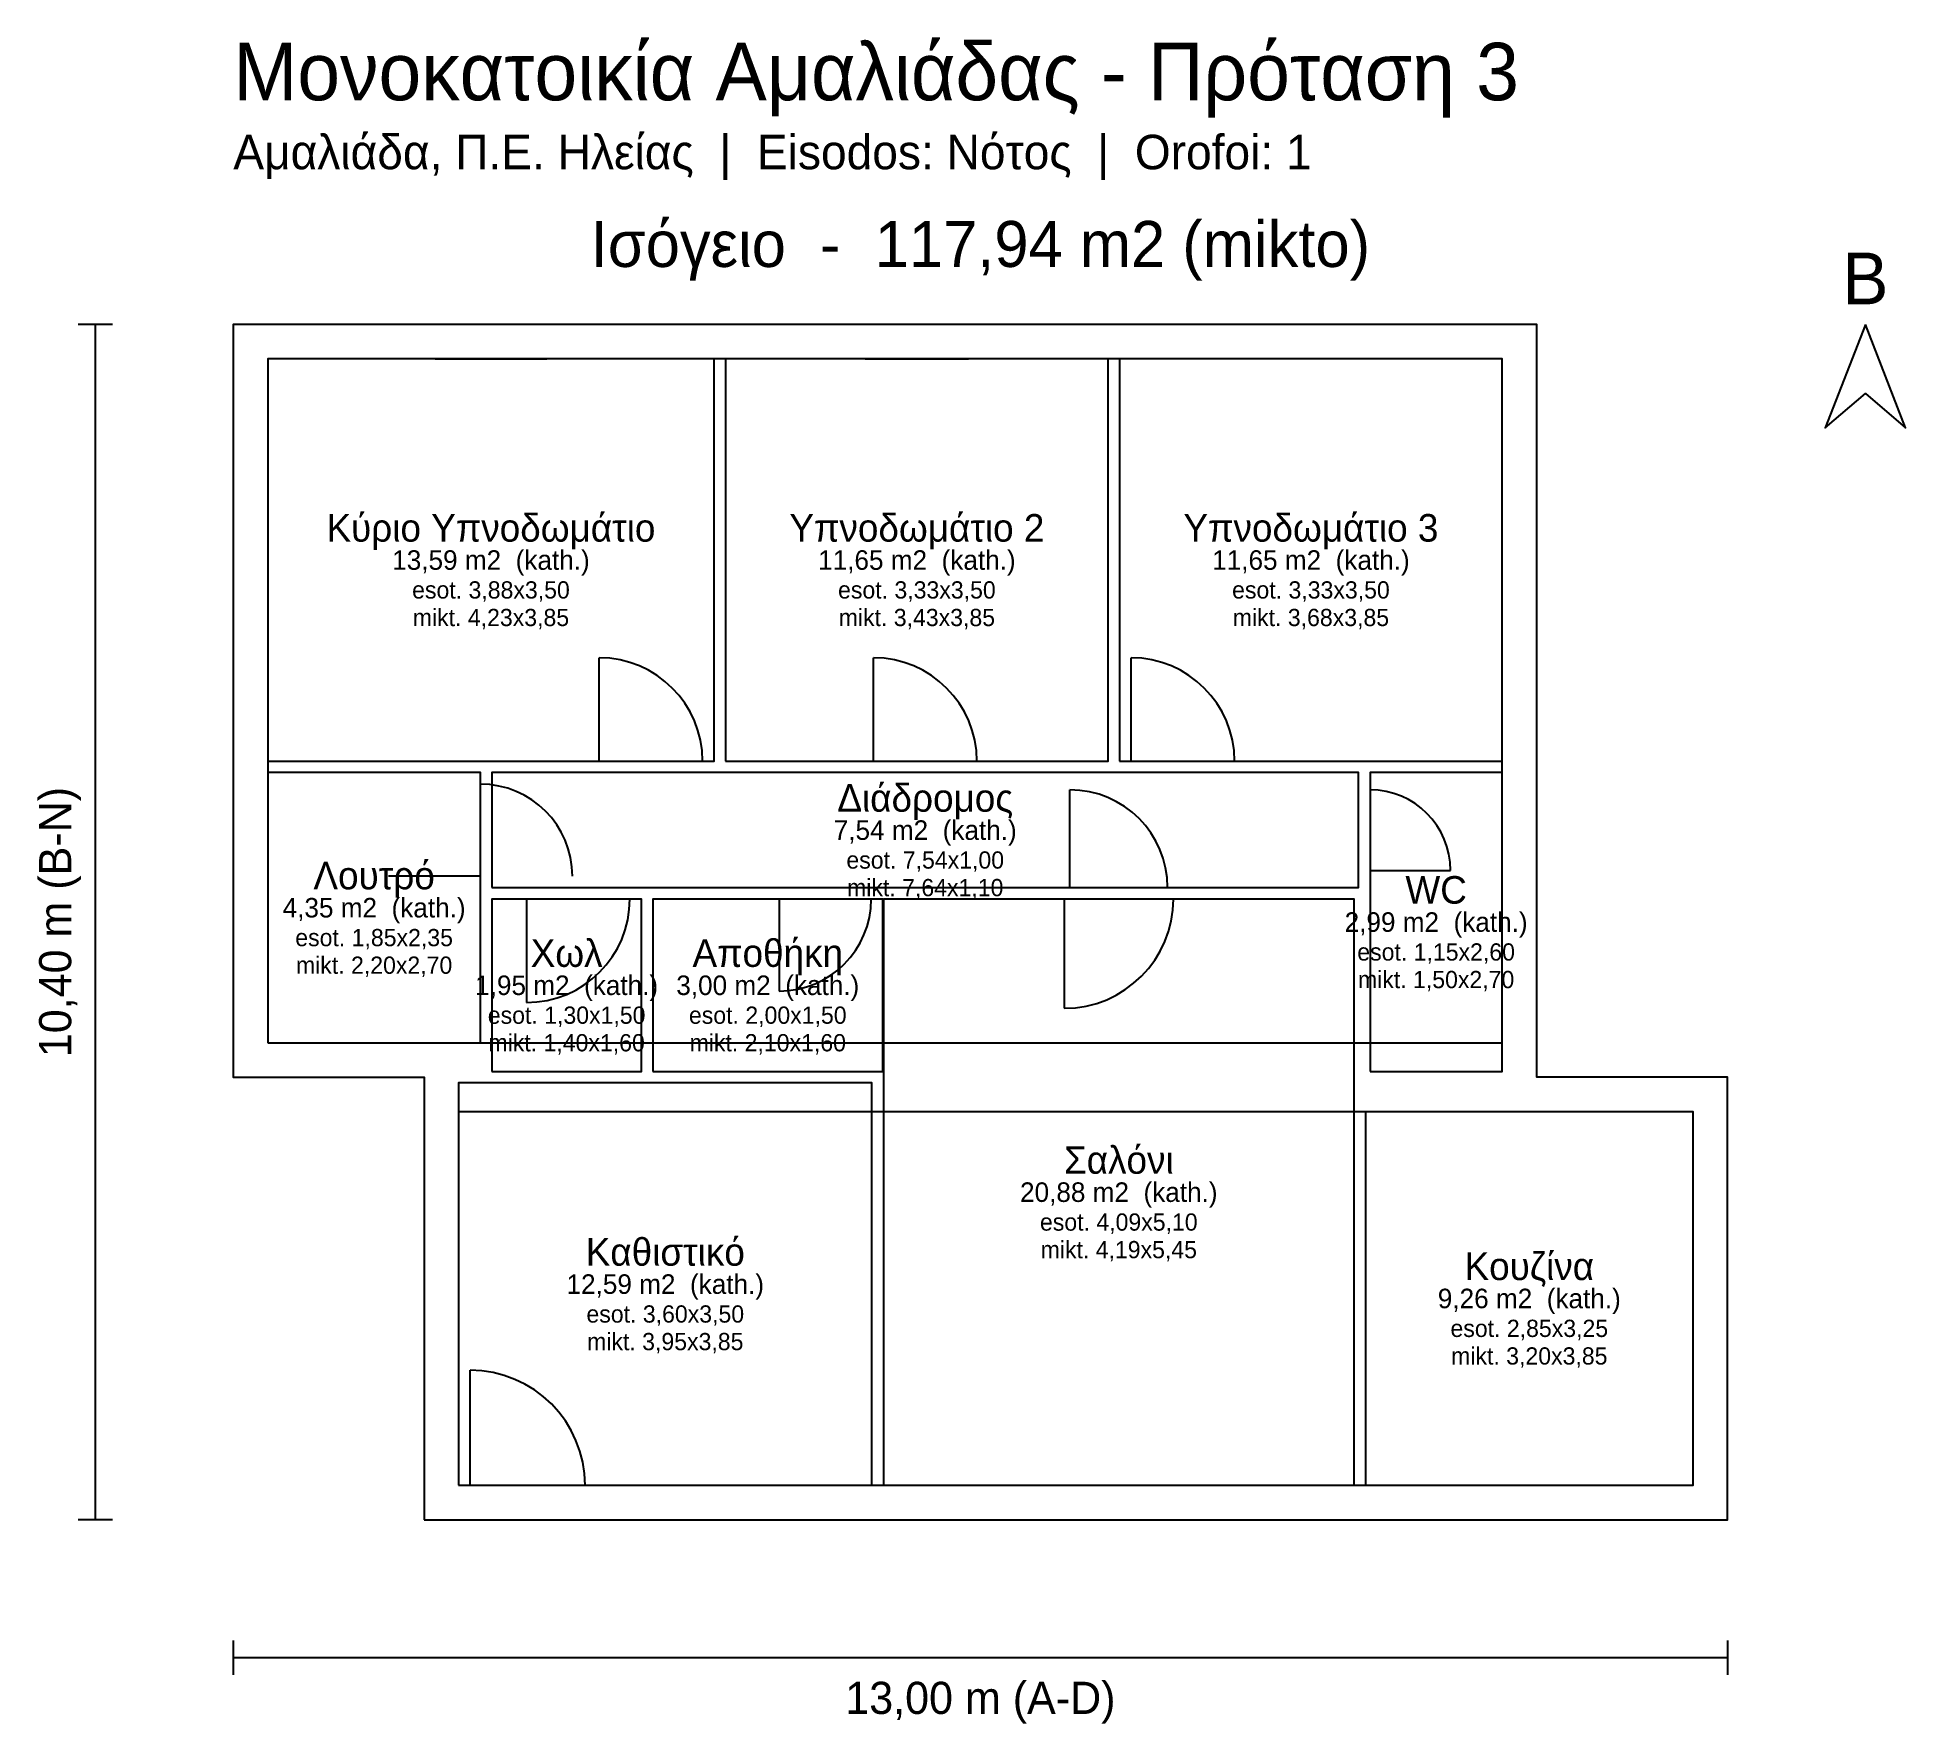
# Model space of a CAD drawing. Header units: metres. Extents: x -1.7 to 14.6, y -1.8 to 12.9.
import ezdxf
from ezdxf.enums import TextEntityAlignment as Align

# ---------------------------------------------------------------- set-up
doc = ezdxf.new("R2010")
doc.units = ezdxf.units.M
for name, color, linetype in [('DIMS', 4, 'CONTINUOUS'), ('NORTH', 2, 'CONTINUOUS'), ('OPENINGS', 1, 'CONTINUOUS'), ('OUTLINE', 7, 'CONTINUOUS'), ('ROOMS', 3, 'CONTINUOUS'), ('TEXT', 7, 'CONTINUOUS'), ('TITLE', 5, 'CONTINUOUS'), ('WALLS', 8, 'CONTINUOUS')]:
    doc.layers.add(name, color=color, linetype=linetype)

msp = doc.modelspace()

# ---------------------------------------------------------------- linework, layer by layer
at = {"layer": 'DIMS'}
for p, q in [((-1.05, 10.4), (-1.35, 10.4)), ((-1.2, 0), (-1.2, 10.4)), ((-1.05, 0), (-1.35, 0)), ((0, -1.05), (0, -1.35)), ((13, -1.05), (13, -1.35)), ((0, -1.2), (13, -1.2))]:
    msp.add_line(p, q, dxfattribs=at)
at = {"layer": 'NORTH'}
msp.add_lwpolyline([(14.2, 10.4), (13.85, 9.5), (14.2, 9.8), (14.55, 9.5)], close=True, dxfattribs=at)
at = {"layer": 'OPENINGS'}
for p, q in [((1.7562, 10.1), (2.727, 10.1)), ((5.4974, 10.1), (6.3974, 10.1)), ((11.04, 7.9), (11.04, 8.8)), ((3.1832, 6.6), (3.1832, 7.5)), ((5.57, 6.6), (5.57, 7.5)), ((7.8116, 6.6), (7.8116, 7.5)), ((7.2791, 5.5), (7.2791, 6.35)), ((2.15, 5.6), (1.35, 5.6)), ((9.89, 5.65), (10.59, 5.65)), ((11.04, 4.75), (11.04, 5.65)), ((2.55, 5.4), (2.55, 4.5)), ((4.75, 5.4), (4.75, 4.6)), ((7.2291, 5.4), (7.2291, 4.45)), ((0.775, 4.15), (1.675, 4.15)), ((2.06, 0.3), (2.06, 1.3)), ((3.3083, 0.3), (4.2083, 0.3)), ((6.9582, 0.3), (8.4499, 0.3)), ((10.8258, 0.3), (11.7258, 0.3))]:
    msp.add_line(p, q, dxfattribs=at)
for centre, radius, start, end in [((3.1832, 6.6), 0.9, 0, 90), ((5.57, 6.6), 0.9, 0, 90), ((7.8116, 6.6), 0.9, 0, 90), ((2.15, 5.6), 0.8, 0, 90), ((7.2791, 5.5), 0.85, 0, 90), ((9.89, 5.65), 0.7, 0, 90), ((2.55, 5.4), 0.9, 270, 360), ((4.75, 5.4), 0.8, 270, 360), ((7.2291, 5.4), 0.95, 270, 360), ((2.06, 0.3), 1, 0, 90)]:
    msp.add_arc(centre, radius, start, end, dxfattribs=at)
at = {"layer": 'OUTLINE'}
msp.add_lwpolyline([(1.66, 0), (13, 0), (13, 3.85), (11.34, 3.85), (11.34, 10.4), (0, 10.4), (0, 3.85), (1.66, 3.85)], close=True, dxfattribs=at)
at = {"layer": 'ROOMS'}
for points in [[(0.3, 6.6), (4.1832, 6.6), (4.1832, 10.1), (0.3, 10.1)], [(4.2832, 6.6), (7.6116, 6.6), (7.6116, 10.1), (4.2832, 10.1)], [(7.7116, 6.6), (11.04, 6.6), (11.04, 10.1), (7.7116, 10.1)], [(0.3, 4.15), (2.15, 4.15), (2.15, 6.5), (0.3, 6.5)], [(2.25, 5.5), (9.79, 5.5), (9.79, 6.5), (2.25, 6.5)], [(9.89, 3.9), (11.04, 3.9), (11.04, 6.5), (9.89, 6.5)], [(2.25, 3.9), (3.55, 3.9), (3.55, 5.4), (2.25, 5.4)], [(3.65, 3.9), (5.65, 3.9), (5.65, 5.4), (3.65, 5.4)], [(5.6566, 0.3), (9.7515, 0.3), (9.7515, 5.4), (5.6566, 5.4)], [(1.96, 0.3), (5.5566, 0.3), (5.5566, 3.8), (1.96, 3.8)], [(9.8515, 0.3), (12.7, 0.3), (12.7, 3.55), (9.8515, 3.55)]]:
    msp.add_lwpolyline(points, close=True, dxfattribs=at)
at = {"layer": 'WALLS'}
for points in [[(0.3, 4.15), (11.04, 4.15), (11.04, 10.1), (0.3, 10.1)], [(1.96, 0.3), (12.7, 0.3), (12.7, 3.55), (1.96, 3.55)]]:
    msp.add_lwpolyline(points, close=True, dxfattribs=at)

# ---------------------------------------------------------------- texts
at = {"layer": 'DIMS'}
msp.add_text('10,40 m (B-N)', height=0.28, rotation=90, dxfattribs=at).set_placement((-1.55, 5.2), align=Align.MIDDLE_CENTER)
msp.add_text('13,00 m (A-D)', height=0.28, dxfattribs=at).set_placement((6.5, -1.55), align=Align.MIDDLE_CENTER)
at = {"layer": 'NORTH'}
msp.add_text('B', height=0.45, dxfattribs=at).set_placement((14.2, 10.8), align=Align.MIDDLE_CENTER)
at = {"layer": 'TEXT'}
for s, height, p in [('Κύριο Υπνοδωμάτιο', 0.24, (2.2416, 8.63)), ('Υπνοδωμάτιο 2', 0.24, (5.9474, 8.63)), ('Υπνοδωμάτιο 3', 0.24, (9.3758, 8.63)), ('13,59 m2  (kath.)', 0.17, (2.2416, 8.35)), ('11,65 m2  (kath.)', 0.17, (5.9474, 8.35)), ('11,65 m2  (kath.)', 0.17, (9.3758, 8.35)), ('esot. 3,88x3,50', 0.15, (2.2416, 8.09)), ('esot. 3,33x3,50', 0.15, (5.9474, 8.09)), ('esot. 3,33x3,50', 0.15, (9.3758, 8.09)), ('mikt. 4,23x3,85', 0.15, (2.2416, 7.85)), ('mikt. 3,43x3,85', 0.15, (5.9474, 7.85)), ('mikt. 3,68x3,85', 0.15, (9.3758, 7.85)), ('Διάδρομος', 0.24, (6.02, 6.28)), ('7,54 m2  (kath.)', 0.17, (6.02, 6)), ('Λουτρό', 0.24, (1.225, 5.605)), ('esot. 7,54x1,00', 0.15, (6.02, 5.74)), ('mikt. 7,64x1,10', 0.15, (6.02, 5.5)), ('WC', 0.24, (10.465, 5.48)), ('4,35 m2  (kath.)', 0.17, (1.225, 5.325)), ('2,99 m2  (kath.)', 0.17, (10.465, 5.2)), ('esot. 1,85x2,35', 0.15, (1.225, 5.065)), ('Χωλ', 0.24, (2.9, 4.93)), ('Αποθήκη', 0.24, (4.65, 4.93)), ('mikt. 2,20x2,70', 0.15, (1.225, 4.825)), ('esot. 1,15x2,60', 0.15, (10.465, 4.94)), ('1,95 m2  (kath.)', 0.17, (2.9, 4.65)), ('3,00 m2  (kath.)', 0.17, (4.65, 4.65)), ('mikt. 1,50x2,70', 0.15, (10.465, 4.7)), ('esot. 1,30x1,50', 0.15, (2.9, 4.39)), ('esot. 2,00x1,50', 0.15, (4.65, 4.39)), ('mikt. 1,40x1,60', 0.15, (2.9, 4.15)), ('mikt. 2,10x1,60', 0.15, (4.65, 4.15)), ('Σαλόνι', 0.24, (7.7041, 3.13)), ('20,88 m2  (kath.)', 0.17, (7.7041, 2.85)), ('esot. 4,09x5,10', 0.15, (7.7041, 2.59)), ('Καθιστικό', 0.24, (3.7583, 2.33)), ('mikt. 4,19x5,45', 0.15, (7.7041, 2.35)), ('Κουζίνα', 0.24, (11.2758, 2.205)), ('12,59 m2  (kath.)', 0.17, (3.7583, 2.05)), ('9,26 m2  (kath.)', 0.17, (11.2758, 1.925)), ('esot. 3,60x3,50', 0.15, (3.7583, 1.79)), ('mikt. 3,95x3,85', 0.15, (3.7583, 1.55)), ('esot. 2,85x3,25', 0.15, (11.2758, 1.665)), ('mikt. 3,20x3,85', 0.15, (11.2758, 1.425))]:
    msp.add_text(s, height=height, dxfattribs=at).set_placement(p, align=Align.MIDDLE_CENTER)
at = {"layer": 'TITLE'}
for s, height, p in [('Μονοκατοικία Αμαλιάδας - Πρόταση 3', 0.5, (0, 12.6)), ('Αμαλιάδα, Π.Ε. Ηλείας  |  Eisodos: Νότος  |  Orofoi: 1', 0.3, (0, 11.9))]:
    msp.add_text(s, height=height, dxfattribs=at).set_placement(p, align=Align.MIDDLE_LEFT)
msp.add_text('Ισόγειο  -  117,94 m2 (mikto)', height=0.4, dxfattribs=at).set_placement((6.5, 11.1), align=Align.MIDDLE_CENTER)

doc.saveas('drawing.dxf')
